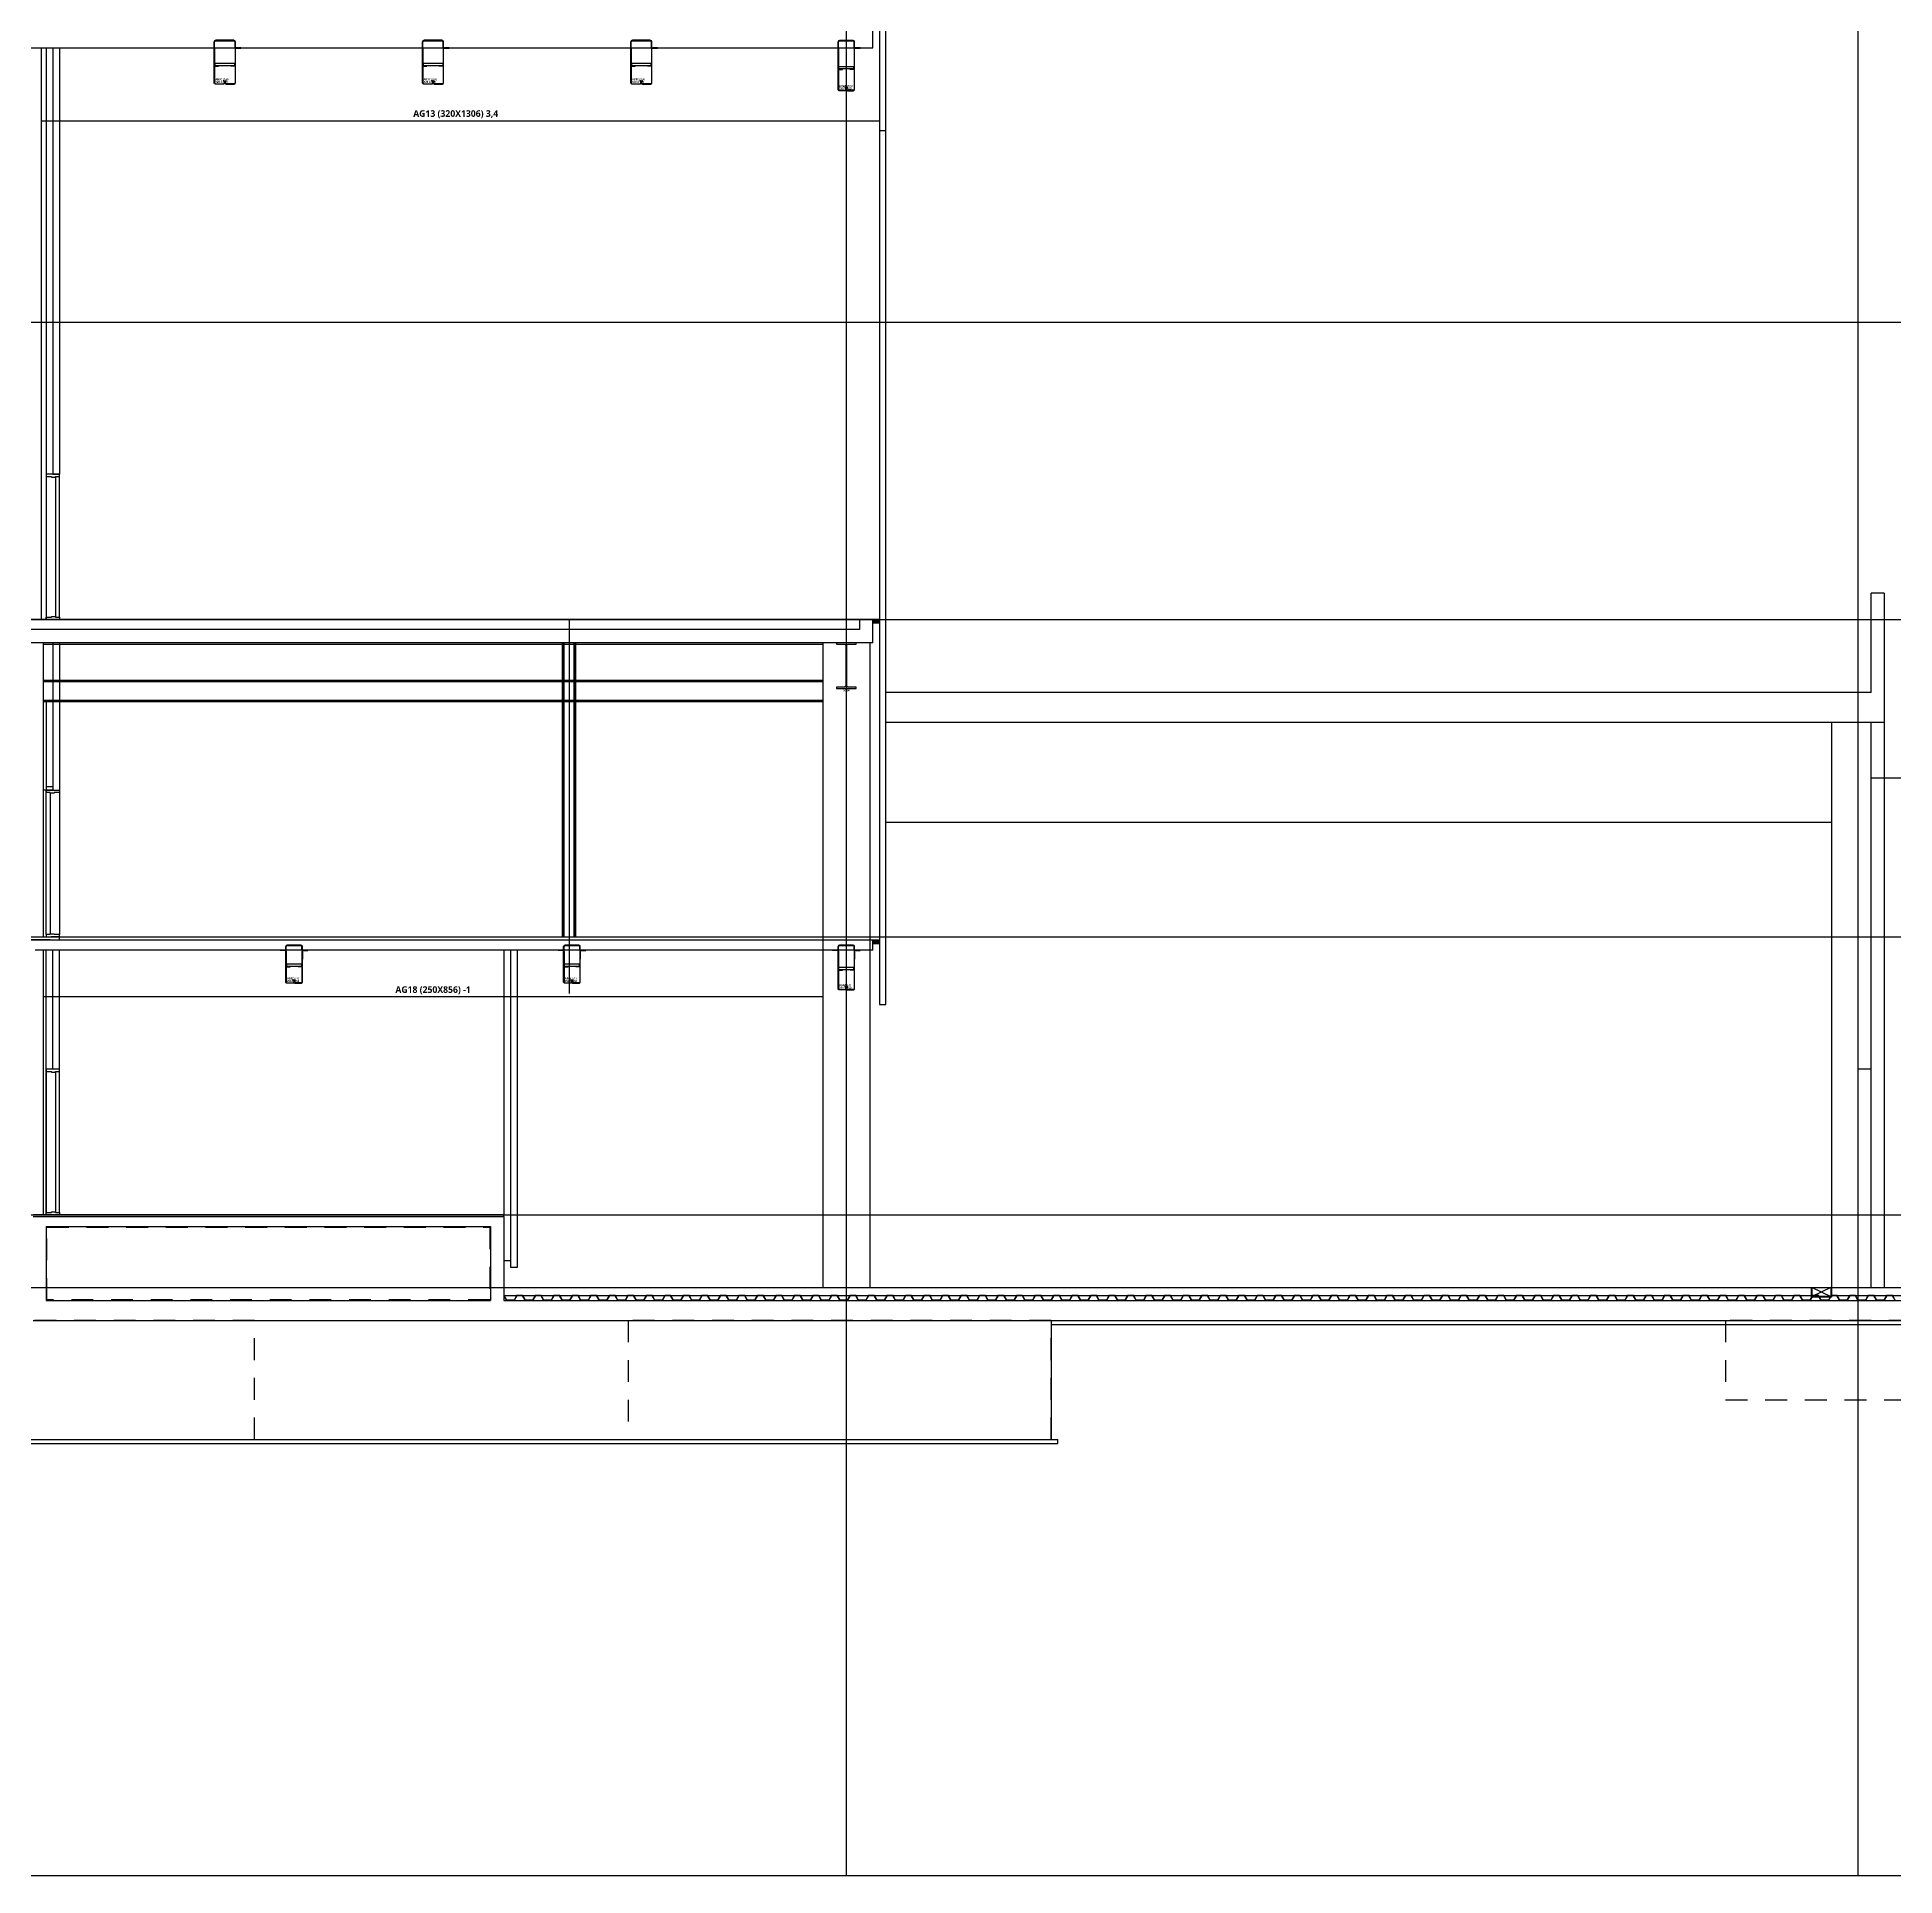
# Model space of a CAD drawing. Header units: millimetres. Extents: x -39468 to 212532, y -94717 to 83483.
# Drawn here: x 84762 to 112860, y 0 to 27810 of the extents above; entities that cross this region are included whole.
import ezdxf
from ezdxf.enums import TextEntityAlignment as Align

# ---------------------------------------------------------------- set-up
doc = ezdxf.new("R2010")
doc.units = ezdxf.units.MM
doc.header["$LTSCALE"] = 300
doc.header["$MEASUREMENT"] = 0
for name, pattern in [('CEN', [62, 60, -1, 0, -1]), ('HID', [2, 1.1, -0.9]), ('주단면도-1$0$STD_CENTER', [66, 60, -2, 2, -2])]:
    doc.linetypes.add(name, pattern=pattern)
doc.layers.get('0').update_dxf_attribs({"linetype": 'CONTINUOUS'})
for name, color, linetype in [('##좌굴방지', 6, 'CONTINUOUS'), ('7FIN', 5, 'CONTINUOUS'), ('A-CEN', 1, 'CEN'), ('A-DOOR-HEAD', 5, 'CONTINUOUS'), ('A-DOOR-JAMB', 4, 'CONTINUOUS'), ('A-DOOR-SILL', 8, 'CONTINUOUS'), ('A-FIN-TYP1', 6, 'CONTINUOUS'), ('A-FLOR-GW', 6, 'CONTINUOUS'), ('A-ST-CONC', 2, 'CONTINUOUS'), ('HID', 7, 'HID'), ('주단면도-1$0$A-FIN-TYP1', 6, 'CONTINUOUS'), ('주단면도-1$0$A-FLOR-FLIN-TYP2', 8, 'CONTINUOUS'), ('주단면도-1$0$A-FLOR-GW', 6, 'CONTINUOUS'), ('주단면도-1$0$A-FLOR-PFIX', 6, 'CONTINUOUS'), ('주단면도-1$0$A-SECT-ELEV', 8, 'CONTINUOUS'), ('주단면도-1$0$A-ST-AXIS-CEN', 252, '주단면도-1$0$STD_CENTER'), ('주단면도-1$0$A-ST-CONC', 2, 'CONTINUOUS'), ('주단면도-1$0$저온단열', 160, 'CONTINUOUS')]:
    doc.layers.add(name, color=color, linetype=linetype)
doc.layers.add('A-ELEV-LIN2', color=7, linetype='CONTINUOUS', lineweight=25)
doc.layers.add('A-XXXX-NPLT', color=144, linetype='CONTINUOUS', lineweight=15, plot=False)
doc.layers.add('Defpoint', color=161, linetype='CONTINUOUS', plot=False)
doc.styles.add('SH_대대리576', font='NanumGothicBold.ttf')
doc.styles.get("Standard").update_dxf_attribs({"font": 'NanumGothicBold.ttf'})
pattern_1 = [(45, (-6816.6069, -6684.5902), (-0.25, 0.25), [])]
pattern_2 = [(45, (-6816.6069, -6784.5902), (-0.25, 0.25), [])]
pattern_3 = [(45, (-26656.6069, -1454.5902), (-0.25, 0.25), [])]
pattern_4 = [(45, (-1421.6069, -6890.6264), (-0.25, 0.25), [])]

# ---------------------------------------------------------------- blocks, each defined once
blk = doc.blocks.new('G$C91852B22')
h = blk.add_hatch()
h.set_pattern_fill('ANSI31', color=252, scale=0.1, angle=45, style=0)
h.set_pattern_definition(pattern_1)
h.paths.add_polyline_path([(84, 594), (84, 629), (90, 629), (90, 594)])
h = blk.add_hatch()
h.set_pattern_fill('ANSI31', color=252, scale=0.1, angle=45, style=0)
h.set_pattern_definition(pattern_1)
h.paths.add_polyline_path([(184, 675), (234, 675), (234, 669), (184, 669)])
h = blk.add_hatch()
h.set_pattern_fill('ANSI31', color=252, scale=0.1, angle=45, style=0)
h.set_pattern_definition(pattern_1)
h.paths.add_polyline_path([(334, 594), (334, 629), (328, 629), (328, 594)])
at = {"layer": '##좌굴방지'}
for points in [[(328, 302), (90, 302), (90, 296), (150, 296), (150, 302)], [(98, 302), (98, 342), (320, 342), (320, 302)], [(328, 302), (328, 296), (268, 296), (268, 302)]]:
    blk.add_lwpolyline(points, dxfattribs=at)
at = {"color": 2, "linetype": 'Continuous'}
for p, q in [((84, 594), (84, 654)), ((84, 594), (90, 594)), ((90, 594), (90, 654)), ((105, 675), (313, 675)), ((105, 669), (313, 669)), ((328, 594), (328, 654)), ((334, 594), (328, 594)), ((334, 594), (334, 654))]:
    blk.add_line(p, q, dxfattribs=at)
at = {"color": 7, "linetype": 'Continuous'}
for p, q in [((84, 575), (84, 465)), ((334, 575), (334, 465))]:
    blk.add_line(p, q, dxfattribs=at)
at = {"color": 3, "linetype": 'Continuous'}
for p, q in [((109, 675), (109, 681)), ((109, 681), (309, 681)), ((109, 675), (309, 675)), ((309, 675), (309, 681))]:
    blk.add_line(p, q, dxfattribs=at)
at = {"color": 2, "linetype": 'Continuous'}
for points in [[(191, 54), (196, 56), (208, 24, -0.520567), (191, 0), (102, 0, -0.414214), (84, 18), (84, 580, 0.413373), (70, 594), (0, 594), (0, 600), (70, 600, -0.413938), (90, 580), (90, 18, 0.414214), (102, 6), (191, 6, 0.520567), (202, 22)], [(227, 54), (222, 56), (210, 24, 0.520567), (227, 0), (316, 0, 0.414214), (334, 18), (334, 580, -0.413373), (348, 594), (418, 594), (418, 600), (348, 600, 0.413938), (328, 580), (328, 18, -0.414214), (316, 6), (227, 6, -0.520567), (216, 22)]]:
    blk.add_lwpolyline(points, format="xyb", close=True, dxfattribs=at)
for centre, radius, start, end in [((105, 654), 21, 90, 180), ((105, 654), 15, 90, 180), ((313, 654), 21, 0, 90), ((313, 654), 15, 0, 90)]:
    blk.add_arc(centre, radius, start, end, dxfattribs=at)
at = {"layer": 'Defpoint', "linetype": 'Continuous'}
for s, p in [('AG8A (-1)', (102, 73)), ('250 X 750', (102, 33))]:
    blk.add_text(s, height=30, dxfattribs=at).set_placement(p, align=Align.MIDDLE_LEFT)
blk = doc.blocks.new('G$CC917DED3')
h = blk.add_hatch()
h.set_pattern_fill('ANSI31', color=252, scale=0.1, angle=45, style=0)
h.set_pattern_definition(pattern_2)
h.paths.add_polyline_path([(184, 575), (234, 575), (234, 569), (184, 569)])
h = blk.add_hatch()
h.set_pattern_fill('ANSI31', color=252, scale=0.1, angle=45, style=0)
h.set_pattern_definition(pattern_2)
h.paths.add_polyline_path([(84, 494), (84, 529), (90, 529), (90, 494)])
h = blk.add_hatch()
h.set_pattern_fill('ANSI31', color=252, scale=0.1, angle=45, style=0)
h.set_pattern_definition(pattern_2)
h.paths.add_polyline_path([(334, 494), (334, 529), (328, 529), (328, 494)])
at = {"layer": '##좌굴방지'}
for points in [[(98, 252), (98, 292), (320, 292), (320, 252)], [(328, 252), (90, 252), (90, 246), (150, 246), (150, 252)], [(328, 252), (328, 246), (268, 246), (268, 252)]]:
    blk.add_lwpolyline(points, dxfattribs=at)
at = {"color": 2, "linetype": 'Continuous'}
for p, q in [((105, 575), (313, 575)), ((105, 569), (313, 569)), ((84, 494), (84, 554)), ((84, 494), (90, 494)), ((90, 494), (90, 554)), ((328, 494), (328, 554)), ((334, 494), (328, 494)), ((334, 494), (334, 554))]:
    blk.add_line(p, q, dxfattribs=at)
at = {"color": 3, "linetype": 'Continuous'}
for p, q in [((109, 575), (109, 581)), ((109, 581), (309, 581)), ((109, 575), (309, 575)), ((309, 575), (309, 581))]:
    blk.add_line(p, q, dxfattribs=at)
at = {"color": 7, "linetype": 'Continuous'}
for p, q in [((84, 475), (84, 365)), ((334, 475), (334, 365))]:
    blk.add_line(p, q, dxfattribs=at)
at = {"color": 2, "linetype": 'Continuous'}
for points in [[(191, 54), (196, 56), (208, 24, -0.520567), (191, 0), (102, 0, -0.414214), (84, 18), (84, 480, 0.413373), (70, 494), (0, 494), (0, 500), (70, 500, -0.413938), (90, 480), (90, 18, 0.414214), (102, 6), (191, 6, 0.520567), (202, 22)], [(227, 54), (222, 56), (210, 24, 0.520567), (227, 0), (316, 0, 0.414214), (334, 18), (334, 480, -0.413373), (348, 494), (418, 494), (418, 500), (348, 500, 0.413938), (328, 480), (328, 18, -0.414214), (316, 6), (227, 6, -0.520567), (216, 22)]]:
    blk.add_lwpolyline(points, format="xyb", close=True, dxfattribs=at)
for centre, radius, start, end in [((105, 554), 21, 90, 180), ((105, 554), 15, 90, 180), ((313, 554), 21, 0, 90), ((313, 554), 15, 0, 90)]:
    blk.add_arc(centre, radius, start, end, dxfattribs=at)
at = {"layer": 'Defpoint', "linetype": 'Continuous'}
for s, p in [('AB8C (-1)', (102, 73)), ('250 X 650', (102, 33))]:
    blk.add_text(s, height=30, dxfattribs=at).set_placement(p, align=Align.MIDDLE_LEFT)
blk = doc.blocks.new('G$CC1786CAF')
h = blk.add_hatch()
h.set_pattern_fill('ANSI31', color=252, scale=0.1, angle=45, style=0)
h.set_pattern_definition(pattern_3)
h.paths.add_polyline_path([(84, 645), (84, 695), (90, 695), (90, 645)])
h = blk.add_hatch()
h.set_pattern_fill('ANSI31', color=252, scale=0.1, angle=45, style=0)
h.set_pattern_definition(pattern_3)
h.paths.add_polyline_path([(184, 760), (234, 760), (234, 754), (184, 754)])
h = blk.add_hatch()
h.set_pattern_fill('ANSI31', color=252, scale=0.1, angle=45, style=0)
h.set_pattern_definition(pattern_3)
h.paths.add_polyline_path([(334, 645), (334, 695), (328, 695), (328, 645)])
at = {"layer": '##좌굴방지'}
for points in [[(328, 328), (90, 328), (90, 322), (150, 322), (150, 328)], [(98, 328), (98, 368), (320, 368), (320, 328)], [(328, 328), (328, 322), (268, 322), (268, 328)]]:
    blk.add_lwpolyline(points, dxfattribs=at)
at = {"color": 2, "linetype": 'Continuous'}
for p, q in [((84, 645), (84, 739)), ((84, 645), (90, 645)), ((90, 645), (90, 739)), ((105, 760), (313, 760)), ((105, 754), (313, 754)), ((328, 645), (328, 739)), ((334, 645), (328, 645)), ((334, 645), (334, 739))]:
    blk.add_line(p, q, dxfattribs=at)
at = {"color": 7, "linetype": 'Continuous'}
blk.add_line((84, 625), (84, 515), dxfattribs=at)
at = {"color": 3, "linetype": 'Continuous'}
for p, q in [((109, 760), (109, 766)), ((109, 766), (309, 766)), ((109, 760), (309, 760)), ((309, 760), (309, 766))]:
    blk.add_line(p, q, dxfattribs=at)
at = {"color": 252, "linetype": 'Continuous'}
blk.add_line((346, 650), (334, 650), dxfattribs=at)
at = {"color": 2, "linetype": 'Continuous'}
for points in [[(191, 54), (196, 56), (208, 24, -0.520567), (191, 0), (102, 0, -0.414214), (84, 18), (84, 630, 0.413373), (70, 644), (0, 644), (0, 650), (70, 650, -0.413938), (90, 630), (90, 18, 0.414214), (102, 6), (191, 6, 0.520567), (202, 22)], [(227, 54), (222, 56), (210, 24, 0.520567), (227, 0), (316, 0, 0.414214), (334, 18), (334, 630, -0.413373), (348, 644), (418, 644), (418, 650), (348, 650, 0.413938), (328, 630), (328, 18, -0.414214), (316, 6), (227, 6, -0.520567), (216, 22)]]:
    blk.add_lwpolyline(points, format="xyb", close=True, dxfattribs=at)
for centre, radius, start, end in [((105, 739), 21, 90, 180), ((105, 739), 15, 90, 180), ((313, 739), 21, 0, 90), ((313, 739), 15, 0, 90)]:
    blk.add_arc(centre, radius, start, end, dxfattribs=at)
at = {"layer": 'Defpoint', "linetype": 'Continuous'}
for s, p in [('AG2A (3,4)', (102, 73)), ('250 X 850', (102, 33))]:
    blk.add_text(s, height=30, dxfattribs=at).set_placement(p, align=Align.MIDDLE_LEFT)
blk = doc.blocks.new('G$C4E8BD1F3')
h = blk.add_hatch()
h.set_pattern_fill('ANSI31', color=252, scale=0.1, angle=45, style=0)
h.set_pattern_definition(pattern_4)
h.paths.add_polyline_path([(84, 545), (84, 595), (90, 595), (90, 545)])
h = blk.add_hatch()
h.set_pattern_fill('ANSI31', color=252, scale=0.1, angle=45, style=0)
h.set_pattern_definition(pattern_4)
h.paths.add_polyline_path([(219, 660), (269, 660), (269, 654), (219, 654)])
h = blk.add_hatch()
h.set_pattern_fill('ANSI31', color=252, scale=0.1, angle=45, style=0)
h.set_pattern_definition(pattern_4)
h.paths.add_polyline_path([(404, 545), (404, 595), (398, 595), (398, 545)])
at = {"layer": '##좌굴방지'}
for points in [[(98, 277), (98, 317), (390, 317), (390, 277)], [(398, 277), (90, 277), (90, 271), (150, 271), (150, 277)], [(398, 277), (398, 271), (338, 271), (338, 277)]]:
    blk.add_lwpolyline(points, dxfattribs=at)
at = {"color": 2, "linetype": 'Continuous'}
for p, q in [((84, 545), (84, 639)), ((90, 545), (90, 639)), ((105, 660), (383, 660)), ((105, 654), (383, 654)), ((398, 545), (398, 639)), ((404, 545), (404, 639)), ((84, 545), (90, 545)), ((404, 545), (398, 545))]:
    blk.add_line(p, q, dxfattribs=at)
at = {"color": 3, "linetype": 'Continuous'}
for p, q in [((109, 660), (109, 669)), ((109, 669), (379, 669)), ((109, 660), (379, 660)), ((379, 660), (379, 669))]:
    blk.add_line(p, q, dxfattribs=at)
at = {"color": 7, "linetype": 'Continuous'}
blk.add_line((84, 525), (84, 415), dxfattribs=at)
at = {"color": 2, "linetype": 'Continuous'}
for points in [[(226, 54), (231, 56), (243, 24, -0.520567), (226, 0), (102, 0, -0.414214), (84, 18), (84, 530, 0.413373), (70, 544), (0, 544), (0, 550), (70, 550, -0.413938), (90, 530), (90, 18, 0.414214), (102, 6), (226, 6, 0.520567), (237, 22)], [(262, 54), (257, 56), (245, 24, 0.520567), (262, 0), (386, 0, 0.414214), (404, 18), (404, 530, -0.413373), (418, 544), (488, 544), (488, 550), (418, 550, 0.413938), (398, 530), (398, 18, -0.414214), (386, 6), (262, 6, -0.520567), (251, 22)]]:
    blk.add_lwpolyline(points, format="xyb", close=True, dxfattribs=at)
for centre, radius, start, end in [((105, 639), 21, 90, 180), ((105, 639), 15, 90, 180), ((383, 639), 21, 0, 90), ((383, 639), 15, 0, 90)]:
    blk.add_arc(centre, radius, start, end, dxfattribs=at)
at = {"layer": 'Defpoint', "linetype": 'Continuous'}
for s, p in [('AB3C (3,4)', (102, 73)), ('320 X 750', (102, 33))]:
    blk.add_text(s, height=30, dxfattribs=at).set_placement(p, align=Align.MIDDLE_LEFT)

msp = doc.modelspace()

# ---------------------------------------------------------------- hatches: boundary and pattern name
at = {"transparency": 33554687}
h = msp.add_hatch(dxfattribs=at)
h.set_pattern_fill('ANSI31', color=256, scale=100)
h.set_pattern_definition([(45, (-682151.384, 1307049.755), (-8.83883476, 8.83883476), [])])
h.paths.add_polyline_path([(97400, 19000), (97400, 18950), (97500, 18950), (97500, 19000)])
h = msp.add_hatch(dxfattribs=at)
h.set_pattern_fill('ANSI31', color=256, scale=100)
h.set_pattern_definition([(45, (-682151.384, 1302199.755), (-8.83883476, 8.83883476), [])])
h.paths.add_polyline_path([(97400, 14150), (97400, 14100), (97500, 14100), (97500, 14150)])

# ---------------------------------------------------------------- linework, layer by layer
for p, q in [((84829, 19000, 103000), (84829, 27650, 103000)), ((84854, 18650, 103000), (84854, 14200, 103000)), ((92710, 14200), (92710, 18650)), ((92722, 14200), (92722, 18650)), ((92735, 14200), (92735, 18650)), ((92885, 14200), (92885, 18650)), ((92897, 14200), (92897, 18650)), ((92910, 14200), (92910, 18650)), ((96646, 18650, 103000), (96646, 8900, 103000)), ((97354, 18650, 103000), (97354, 8900, 103000)), ((84854, 14000, 103000), (84854, 10000, 103000)), ((91820, 10000), (84700, 10000)), ((91820, 9970), (91820, 10000)), ((111600, 8900), (111600, 8750)), ((111900, 8900), (111900, 8750))]:
    msp.add_line(p, q)
for points in [[(97400, 19000), (97400, 18950), (97500, 18950), (97500, 19000)], [(97400, 14150), (97400, 14100), (97500, 14100), (97500, 14150)]]:
    msp.add_lwpolyline(points, close=True)
at = {"color": 2, "linetype": 'Continuous'}
msp.add_lwpolyline([(96850, 18650), (96850, 18630), (96965, 18630, -0.414214), (96993, 18602), (96993, 18006, -0.414214), (96965, 17978), (96850, 17978), (96850, 17958), (97150, 17958), (97150, 17978), (97034, 17978, -0.414214), (97006, 18006), (97006, 18602, -0.414214), (97034, 18630), (97150, 18630), (97150, 18650)], format="xyb", close=True, dxfattribs=at)
at = {"layer": '7FIN'}
for points in [[(112866, 8705), (112827, 8775), (112733, 8775), (112694, 8705), (112586, 8705), (112547, 8775), (112453, 8775), (112414, 8705), (112306, 8705), (112267, 8775), (112220, 8775), (112173, 8775), (112134, 8705), (112026, 8705), (111987, 8775), (111893, 8775), (111854, 8705), (111746, 8705), (111707, 8775), (111613, 8775), (111574, 8705), (111466, 8705), (111427, 8775), (111333, 8775), (111294, 8705), (111186, 8705), (111147, 8775), (111053, 8775), (111014, 8705), (110906, 8705), (110867, 8775), (110773, 8775), (110734, 8705), (110626, 8705), (110587, 8775), (110493, 8775), (110454, 8705), (110346, 8705), (110307, 8775), (110213, 8775), (110174, 8705), (110066, 8705), (110027, 8775), (109933, 8775), (109894, 8705), (109786, 8705), (109747, 8775), (109653, 8775), (109614, 8705), (109506, 8705), (109467, 8775), (109373, 8775), (109334, 8705), (109226, 8705), (109187, 8775), (109093, 8775), (109054, 8705), (108946, 8705), (108907, 8775), (108813, 8775), (108774, 8705), (108666, 8705), (108627, 8775), (108533, 8775), (108494, 8705), (108386, 8705), (108347, 8775), (108253, 8775), (108214, 8705), (108106, 8705), (108067, 8775), (107973, 8775), (107934, 8705), (107826, 8705), (107787, 8775), (107693, 8775), (107654, 8705), (107546, 8705), (107507, 8775), (107413, 8775), (107374, 8705), (107266, 8705), (107227, 8775), (107133, 8775), (107094, 8705), (106986, 8705), (106947, 8775), (106853, 8775), (106814, 8705), (106706, 8705), (106667, 8775), (106573, 8775), (106534, 8705), (106426, 8705), (106387, 8775), (106293, 8775), (106254, 8705), (106146, 8705), (106107, 8775), (106013, 8775), (105974, 8705), (105866, 8705), (105827, 8775), (105733, 8775), (105694, 8705), (105586, 8705), (105547, 8775), (105453, 8775), (105414, 8705), (105306, 8705), (105267, 8775), (105173, 8775), (105134, 8705), (105026, 8705), (104987, 8775), (104893, 8775), (104854, 8705), (104746, 8705), (104707, 8775), (104613, 8775), (104574, 8705), (104466, 8705), (104427, 8775), (104333, 8775), (104294, 8705), (104186, 8705), (104147, 8775), (104053, 8775), (104014, 8705), (103906, 8705), (103867, 8775), (103773, 8775), (103734, 8705), (103626, 8705), (103587, 8775), (103493, 8775), (103454, 8705), (103346, 8705), (103307, 8775), (103213, 8775), (103174, 8705), (103066, 8705), (103027, 8775), (102933, 8775), (102894, 8705), (102786, 8705), (102747, 8775), (102653, 8775), (102614, 8705), (102506, 8705), (102467, 8775), (102373, 8775), (102334, 8705), (102226, 8705), (102187, 8775), (102093, 8775), (102054, 8705), (101946, 8705), (101907, 8775), (101813, 8775), (101774, 8705), (101666, 8705), (101627, 8775), (101533, 8775), (101494, 8705), (101386, 8705), (101347, 8775), (101253, 8775), (101214, 8705), (101106, 8705), (101067, 8775), (100973, 8775), (100934, 8705), (100826, 8705), (100787, 8775), (100693, 8775), (100654, 8705), (100546, 8705), (100507, 8775), (100413, 8775), (100374, 8705), (100266, 8705), (100227, 8775), (100133, 8775), (100094, 8705), (99986, 8705), (99947, 8775), (99853, 8775), (99814, 8705), (99706, 8705), (99667, 8775), (99573, 8775), (99534, 8705), (99426, 8705), (99387, 8775), (99293, 8775), (99254, 8705), (99146, 8705), (99107, 8775), (99013, 8775), (98974, 8705), (98866, 8705), (98827, 8775), (98733, 8775), (98694, 8705), (98586, 8705), (98547, 8775), (98453, 8775), (98414, 8705), (98306, 8705), (98267, 8775), (98173, 8775), (98134, 8705), (98026, 8705), (97987, 8775), (97893, 8775), (97854, 8705), (97746, 8705), (97707, 8775), (97613, 8775), (97574, 8705), (97466, 8705), (97427, 8775), (97333, 8775), (97294, 8705), (97186, 8705), (97147, 8775), (97053, 8775), (97014, 8705), (96906, 8705), (96867, 8775), (96773, 8775), (96734, 8705), (96626, 8705), (96587, 8775), (96493, 8775), (96454, 8705), (96346, 8705), (96307, 8775), (96213, 8775), (96174, 8705), (96066, 8705), (96027, 8775), (95933, 8775), (95894, 8705), (95786, 8705), (95747, 8775), (95653, 8775), (95614, 8705), (95506, 8705), (95467, 8775), (95373, 8775), (95334, 8705), (95226, 8705), (95187, 8775), (95093, 8775), (95054, 8705), (94946, 8705), (94907, 8775), (94813, 8775), (94774, 8705), (94666, 8705), (94627, 8775), (94533, 8775), (94494, 8705), (94386, 8705), (94347, 8775), (94253, 8775), (94214, 8705), (94106, 8705), (94067, 8775), (93973, 8775), (93934, 8705), (93826, 8705), (93787, 8775), (93693, 8775), (93654, 8705), (93546, 8705), (93507, 8775), (93413, 8775), (93374, 8705), (93266, 8705), (93227, 8775), (93133, 8775), (93094, 8705), (92986, 8705), (92947, 8775), (92853, 8775), (92814, 8705), (92706, 8705), (92667, 8775), (92573, 8775), (92534, 8705), (92426, 8705), (92387, 8775), (92293, 8775), (92254, 8705), (92146, 8705), (92107, 8775), (92013, 8775), (91974, 8705), (91866, 8705), (91827, 8775), (91820, 8775)], [(112863, 8700), (112823, 8770), (112737, 8770), (112698, 8700), (112582, 8700), (112543, 8770), (112457, 8770), (112418, 8700), (112302, 8700), (112263, 8770), (112220, 8770), (112177, 8770), (112138, 8700), (112023, 8700), (111983, 8770), (111897, 8770), (111858, 8700), (111742, 8700), (111703, 8770), (111617, 8770), (111578, 8700), (111462, 8700), (111423, 8770), (111337, 8770), (111298, 8700), (111183, 8700), (111143, 8770), (111057, 8770), (111018, 8700), (110903, 8700), (110863, 8770), (110777, 8770), (110738, 8700), (110622, 8700), (110583, 8770), (110497, 8770), (110458, 8700), (110342, 8700), (110303, 8770), (110217, 8770), (110178, 8700), (110062, 8700), (110023, 8770), (109937, 8770), (109898, 8700), (109782, 8700), (109743, 8770), (109657, 8770), (109618, 8700), (109502, 8700), (109463, 8770), (109377, 8770), (109338, 8700), (109222, 8700), (109183, 8770), (109097, 8770), (109058, 8700), (108942, 8700), (108903, 8770), (108817, 8770), (108778, 8700), (108662, 8700), (108623, 8770), (108537, 8770), (108498, 8700), (108382, 8700), (108343, 8770), (108257, 8770), (108218, 8700), (108102, 8700), (108063, 8770), (107977, 8770), (107938, 8700), (107822, 8700), (107783, 8770), (107697, 8770), (107658, 8700), (107542, 8700), (107503, 8770), (107417, 8770), (107378, 8700), (107262, 8700), (107223, 8770), (107137, 8770), (107098, 8700), (106982, 8700), (106943, 8770), (106857, 8770), (106818, 8700), (106702, 8700), (106663, 8770), (106577, 8770), (106538, 8700), (106422, 8700), (106383, 8770), (106297, 8770), (106258, 8700), (106142, 8700), (106103, 8770), (106017, 8770), (105978, 8700), (105862, 8700), (105823, 8770), (105737, 8770), (105698, 8700), (105582, 8700), (105543, 8770), (105457, 8770), (105418, 8700), (105302, 8700), (105263, 8770), (105177, 8770), (105138, 8700), (105022, 8700), (104983, 8770), (104897, 8770), (104858, 8700), (104742, 8700), (104703, 8770), (104617, 8770), (104578, 8700), (104462, 8700), (104423, 8770), (104337, 8770), (104298, 8700), (104182, 8700), (104143, 8770), (104057, 8770), (104018, 8700), (103902, 8700), (103863, 8770), (103777, 8770), (103738, 8700), (103622, 8700), (103583, 8770), (103497, 8770), (103458, 8700), (103342, 8700), (103303, 8770), (103217, 8770), (103178, 8700), (103062, 8700), (103023, 8770), (102937, 8770), (102898, 8700), (102782, 8700), (102743, 8770), (102657, 8770), (102618, 8700), (102502, 8700), (102463, 8770), (102377, 8770), (102338, 8700), (102222, 8700), (102183, 8770), (102097, 8770), (102058, 8700), (101942, 8700), (101903, 8770), (101817, 8770), (101778, 8700), (101662, 8700), (101623, 8770), (101537, 8770), (101498, 8700), (101382, 8700), (101343, 8770), (101257, 8770), (101218, 8700), (101102, 8700), (101063, 8770), (100977, 8770), (100938, 8700), (100822, 8700), (100783, 8770), (100697, 8770), (100658, 8700), (100542, 8700), (100503, 8770), (100417, 8770), (100378, 8700), (100262, 8700), (100223, 8770), (100137, 8770), (100098, 8700), (99982, 8700), (99943, 8770), (99857, 8770), (99818, 8700), (99702, 8700), (99663, 8770), (99577, 8770), (99538, 8700), (99422, 8700), (99383, 8770), (99297, 8770), (99258, 8700), (99142, 8700), (99103, 8770), (99017, 8770), (98978, 8700), (98862, 8700), (98823, 8770), (98737, 8770), (98698, 8700), (98582, 8700), (98543, 8770), (98457, 8770), (98418, 8700), (98302, 8700), (98263, 8770), (98177, 8770), (98138, 8700), (98022, 8700), (97983, 8770), (97897, 8770), (97858, 8700), (97742, 8700), (97703, 8770), (97617, 8770), (97578, 8700), (97462, 8700), (97423, 8770), (97337, 8770), (97298, 8700), (97182, 8700), (97143, 8770), (97057, 8770), (97018, 8700), (96902, 8700), (96863, 8770), (96777, 8770), (96738, 8700), (96622, 8700), (96583, 8770), (96497, 8770), (96458, 8700), (96342, 8700), (96303, 8770), (96217, 8770), (96178, 8700), (96062, 8700), (96023, 8770), (95937, 8770), (95898, 8700), (95782, 8700), (95743, 8770), (95657, 8770), (95618, 8700), (95502, 8700), (95463, 8770), (95377, 8770), (95338, 8700), (95222, 8700), (95183, 8770), (95097, 8770), (95058, 8700), (94942, 8700), (94903, 8770), (94817, 8770), (94778, 8700), (94662, 8700), (94623, 8770), (94537, 8770), (94498, 8700), (94382, 8700), (94343, 8770), (94257, 8770), (94218, 8700), (94102, 8700), (94063, 8770), (93977, 8770), (93938, 8700), (93822, 8700), (93783, 8770), (93697, 8770), (93658, 8700), (93542, 8700), (93503, 8770), (93417, 8770), (93378, 8700), (93262, 8700), (93223, 8770), (93137, 8770), (93098, 8700), (92982, 8700), (92943, 8770), (92857, 8770), (92818, 8700), (92702, 8700), (92663, 8770), (92577, 8770), (92538, 8700), (92422, 8700), (92383, 8770), (92297, 8770), (92258, 8700), (92142, 8700), (92103, 8770), (92017, 8770), (91978, 8700), (91862, 8700), (91823, 8770), (91820, 8770)]]:
    msp.add_lwpolyline(points, dxfattribs=at)
at = {"layer": 'A-CEN'}
msp.add_line((92810, 19000), (92810, 13344), dxfattribs=at)
at = {"layer": 'A-DOOR-HEAD'}
for p, q in [((84900, 21165), (84900, 19035)), ((85100, 16385), (85100, 14235)), ((84900, 12165), (84900, 10035))]:
    msp.add_line(p, q, dxfattribs=at)
at = {"layer": 'A-DOOR-JAMB'}
for points in [[(84900, 21200), (84900, 21165), (84980, 21165), (84980, 21155), (85040, 21155), (85040, 21165), (85100, 21165), (85100, 21200)], [(84900, 19000), (84900, 19035), (84980, 19035), (84980, 19045), (85040, 19045), (85040, 19035), (85100, 19035), (85100, 19000)], [(85100, 16420), (85100, 16385), (85020, 16385), (85020, 16375), (84960, 16375), (84960, 16385), (84900, 16385), (84900, 16420)], [(85100, 14200), (85100, 14235), (85020, 14235), (85020, 14245), (84960, 14245), (84960, 14235), (84900, 14235), (84900, 14200)], [(84900, 12200), (84900, 12165), (84980, 12165), (84980, 12155), (85040, 12155), (85040, 12165), (85100, 12165), (85100, 12200)], [(84900, 10000), (84900, 10035), (84980, 10035), (84980, 10045), (85040, 10045), (85040, 10035), (85100, 10035), (85100, 10000)]]:
    msp.add_lwpolyline(points, close=True, dxfattribs=at)
at = {"layer": 'A-DOOR-SILL'}
for p, q in [((85040, 21155), (85040, 19045)), ((85100, 19035), (85100, 21165)), ((84900, 14235), (84900, 16385)), ((84960, 16375), (84960, 14245)), ((85040, 12155), (85040, 10045)), ((85100, 10035), (85100, 12165))]:
    msp.add_line(p, q, dxfattribs=at)
at = {"layer": 'A-ELEV-LIN2'}
for p, q in [((84829, 26544), (97500, 26544)), ((84854, 18630, 103000), (96646, 18630, 103000)), ((84854, 18082, 103000), (96646, 18082, 103000)), ((84854, 18062, 103000), (96646, 18062, 103000)), ((84854, 17782, 103000), (96646, 17782, 103000)), ((84854, 17762, 103000), (96646, 17762, 103000)), ((96646, 13294), (84854, 13294))]:
    msp.add_line(p, q, dxfattribs=at)
at = {"layer": 'A-FIN-TYP1'}
for p, q in [((80350, 6540), (100200, 6540)), ((100100, 6600), (100200, 6600)), ((100200, 6540), (100200, 6600))]:
    msp.add_line(p, q, dxfattribs=at)
at = {"layer": 'A-FLOR-GW'}
for p, q in [((85000, 27650), (85000, 21200)), ((85100, 27650), (85100, 21200)), ((85000, 21200), (85100, 21200)), ((85000, 18650), (85000, 16420)), ((85100, 18650), (85100, 16420)), ((85000, 16420), (85100, 16420)), ((85000, 12200), (85000, 14000)), ((85100, 12200), (85100, 14000)), ((91920, 14000), (91920, 9200)), ((92020, 14000), (92020, 9200)), ((85100, 12200), (85000, 12200)), ((91920, 9300), (91820, 9300)), ((92020, 9200), (91920, 9200))]:
    msp.add_line(p, q, dxfattribs=at)
msp.add_lwpolyline([(97500, 52575), (97500, 13180), (97600, 13180), (97600, 52675)], dxfattribs=at)
at = {"layer": 'A-ST-CONC'}
for p, q in [((85100, 14200), (84975, 14200)), ((85100, 14150), (85100, 14200))]:
    msp.add_line(p, q, dxfattribs=at)
at = {"layer": 'Defpoint'}
msp.add_lwpolyline([(0, 55500), (153521, 55500), (153521, 0), (0, 0)], close=True, dxfattribs=at)
at = {"layer": 'HID', "color": 8}
msp.add_line((73829, 14160), (84965, 14160), dxfattribs=at)
msp.add_lwpolyline([(84910, 9810), (91610, 9810), (91610, 8710), (84910, 8710)], close=True, dxfattribs=at)
at = {"layer": 'HID'}
for points in [[(88050, 6600), (88050, 8400), (80450, 8400), (80450, 6600), (88050, 6600)], [(100100, 6600), (100100, 8400), (93700, 8400), (93700, 6600), (100100, 6600)], [(114300, 7200), (114300, 8400), (110300, 8400), (110300, 7200), (114300, 7200)]]:
    msp.add_lwpolyline(points, dxfattribs=at)
at = {"layer": '주단면도-1$0$A-FIN-TYP1'}
for p, q in [((97400, 19000), (40000, 19000)), ((73829, 14200), (84975, 14200)), ((85100, 14200), (97500, 14200)), ((100100, 8340), (117500, 8340))]:
    msp.add_line(p, q, dxfattribs=at)
for points in [[(91820, 8900), (124500, 8900)], [(91820, 8775), (111600, 8775)], [(111900, 8775), (124895, 8775)]]:
    msp.add_lwpolyline(points, dxfattribs=at)
at = {"layer": '주단면도-1$0$A-FLOR-FLIN-TYP2'}
for p, q in [((84900, 27650), (84900, 19000)), ((84900, 10000), (84900, 14000)), ((91820, 14000), (91820, 10000))]:
    msp.add_line(p, q, dxfattribs=at)
at = {"layer": '주단면도-1$0$A-FLOR-GW'}
for p, q in [((97500, 26400), (97600, 26400)), ((85100, 14180), (85100, 14200))]:
    msp.add_line(p, q, dxfattribs=at)
at = {"layer": '주단면도-1$0$A-FLOR-PFIX'}
for p, q in [((111890, 8900), (111610, 8760)), ((111610, 8900), (111890, 8760))]:
    msp.add_line(p, q, dxfattribs=at)
msp.add_lwpolyline([(111900, 8900), (111900, 8750), (111600, 8750), (111600, 8900)], close=True, dxfattribs=at)
msp.add_lwpolyline([(111890, 8900), (111890, 8760), (111610, 8760), (111610, 8900)], dxfattribs=at)
at = {"layer": '주단면도-1$0$A-SECT-ELEV'}
for p, q in [((112500, 17900), (112500, 19400)), ((112700, 19400), (112500, 19400)), ((112700, 19400), (112700, 17450)), ((112500, 17900), (97600, 17900)), ((97600, 17450), (112700, 17450)), ((111900, 17450), (111900, 8900)), ((112500, 12200), (112500, 17450)), ((112700, 17450), (112700, 8900)), ((97600, 15938), (111900, 15938))]:
    msp.add_line(p, q, dxfattribs=at)
for points in [[(114100, 16600), (112500, 16600)], [(112500, 8900), (112500, 12200), (112300, 12200), (112300, 8900)]]:
    msp.add_lwpolyline(points, dxfattribs=at)
at = {"layer": '주단면도-1$0$A-ST-AXIS-CEN', "linetype": 'Continuous'}
for p, q in [((97000, 55500), (97000, 0)), ((112300, 55500), (112300, 0)), ((0, 23500), (153521, 23500)), ((0, 19000), (153521, 19000)), ((0, 14200), (153521, 14200)), ((0, 10000), (153521, 10000)), ((0, 8900), (153521, 8900))]:
    msp.add_line(p, q, dxfattribs=at)
at = {"layer": '주단면도-1$0$A-ST-CONC'}
for p, q in [((51300, 27650), (97400, 27650)), ((97200, 18850), (40000, 18850)), ((97200, 19000), (97200, 18850)), ((97400, 18650), (46669, 18650)), ((97400, 14150), (84500, 14150)), ((97400, 14000), (97400, 14150)), ((97400, 14000), (84730, 14000)), ((84700, 9970), (91820, 9970)), ((91820, 9970), (91820, 8700)), ((84900, 9820), (91620, 9820)), ((84900, 9820), (84900, 8700)), ((91620, 9820), (91620, 8700)), ((84900, 8700), (91620, 8700)), ((91820, 8700), (117500, 8700)), ((84700, 8400), (117500, 8400)), ((100100, 8400), (100100, 6600)), ((80450, 6600), (100100, 6600))]:
    msp.add_line(p, q, dxfattribs=at)
for points in [[(97400, 27650), (97400, 28000)], [(97400, 19000), (97200, 19000)], [(97400, 18650), (97400, 19000)]]:
    msp.add_lwpolyline(points, dxfattribs=at)
at = {"layer": '주단면도-1$0$저온단열'}
for p, q in [((84854, 18650), (84854, 16420, 103000)), ((84900, 17762), (84900, 16400)), ((85000, 16420), (84850, 16420)), ((85000, 16470), (84900, 16470))]:
    msp.add_line(p, q, dxfattribs=at)

# ---------------------------------------------------------------- block references
for name, p in [('G$C4E8BD1F3', (87356, 27100)), ('G$C4E8BD1F3', (90506, 27100)), ('G$C4E8BD1F3', (93656, 27100)), ('G$CC1786CAF', (96791, 27000)), ('G$CC917DED3', (88439, 13500)), ('G$CC917DED3', (92641, 13500)), ('G$C91852B22', (96791, 13400))]:
    msp.add_blockref(name, p)

# ---------------------------------------------------------------- texts
at = {"layer": 'A-XXXX-NPLT', "style": 'SH_대대리576'}
for s, p in [('AG13 (320X1306) 3,4', (91092, 26644)), ('AG18 (250X856) -1', (90750, 13394))]:
    msp.add_text(s, height=100, dxfattribs=at).set_placement(p, align=Align.MIDDLE)
at = {"layer": 'Defpoint', "linetype": 'Continuous'}
msp.add_text('SG24', height=30, dxfattribs=at).set_placement((97000, 17929), align=Align.MIDDLE)

doc.saveas('drawing.dxf')
